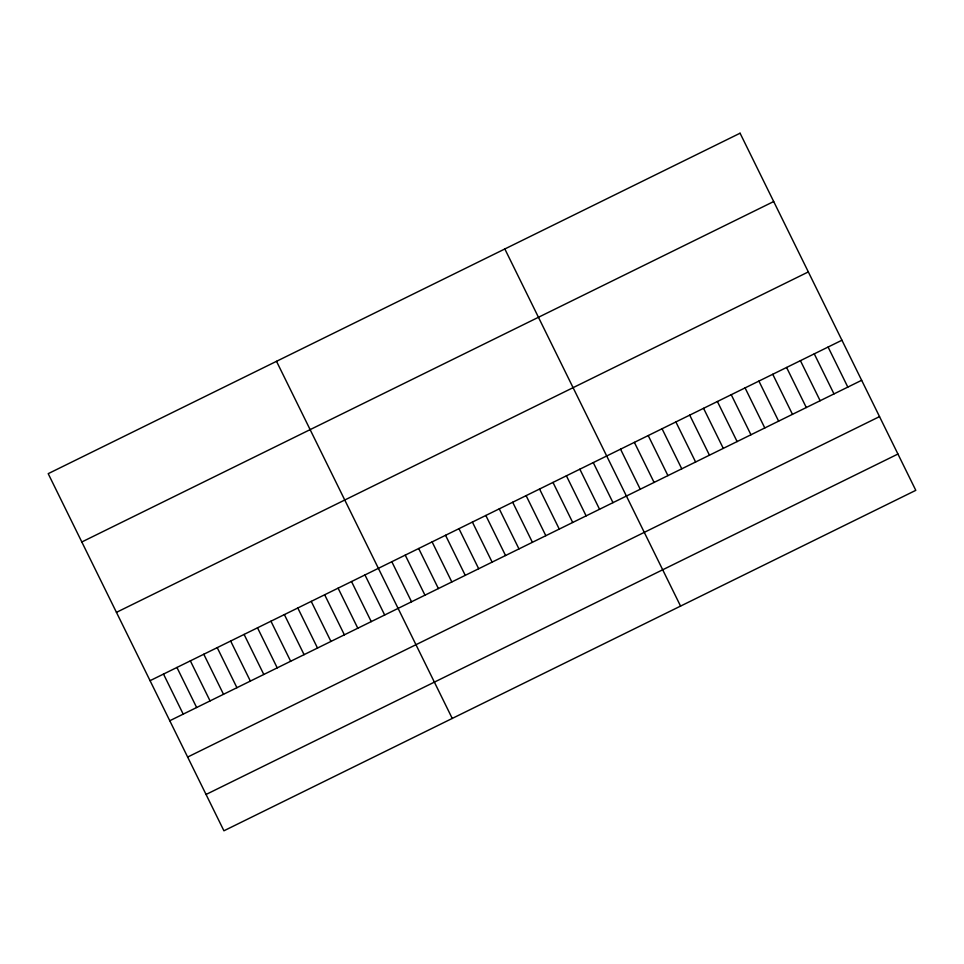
<?xml version="1.0" encoding="UTF-8"?>
<svg xmlns="http://www.w3.org/2000/svg" width="964" height="964" viewBox="0 0 964 964"><rect width="100%" height="100%" fill="white"/><g stroke="black" fill="none" stroke-linecap="round" stroke-linejoin="round"><path stroke-width="1.45" d="M81.82 541.973L773.682 201.536M116.451 612.357L808.326 271.92M150.071 680.68L841.934 340.232M169.785 720.735L861.647 380.298M187.655 757.053L879.517 416.617M206.055 794.469L897.93 454.032M828.1 347.052L847.814 387.106M814.267 353.86L833.981 393.914M800.421 360.669L820.135 400.723M786.588 367.477L806.302 407.531M772.754 374.285L792.468 414.339M758.909 381.093L778.623 421.148M745.076 387.902L764.789 427.956M731.242 394.71L750.956 434.764M717.397 401.518L737.111 441.572M703.563 408.326L723.277 448.381M689.73 415.135L709.444 455.189M675.885 421.943L695.598 461.997M662.051 428.751L681.765 468.817M648.218 435.559L667.932 475.626M634.372 442.368L654.086 482.434M620.539 449.176L640.253 489.242M504.835 248.965L680.56 606.091M593.27 462.599L612.984 502.654M579.846 469.203L599.548 509.269M566.41 475.818L586.124 515.873M552.987 482.422L572.688 522.476M539.551 489.025L559.265 529.091M526.115 495.641L545.829 535.695M512.691 502.244L532.405 542.31M499.256 508.859L518.969 548.914M485.832 515.463L505.546 555.529M472.396 522.078L492.11 562.133M458.972 528.682L478.674 568.736M445.537 535.285L465.251 575.351M432.113 541.901L451.815 581.955M418.677 548.504L438.391 588.57M405.242 555.119L424.955 595.174M391.818 561.723L411.532 601.789M276.511 361.307L452.249 718.445M364.958 574.942L384.672 614.996M351.523 581.545L371.236 621.611M338.099 588.161L357.801 628.215M324.663 594.764L344.377 634.83M311.227 601.379L330.941 641.434M297.804 607.983L317.518 648.049M284.368 614.598L304.082 654.652M270.944 621.202L290.658 661.256M257.509 627.805L277.222 667.871M244.085 634.42L263.799 674.475M230.649 641.024L250.363 681.09M217.225 647.639L236.927 687.694M203.79 654.243L223.503 694.309M190.354 660.858L210.068 700.912M176.93 667.462L196.644 707.516M163.494 674.065L183.208 714.131M740.075 133.213L48.2 473.661L223.925 830.787L915.8 490.339L740.075 133.213"/></g></svg>
